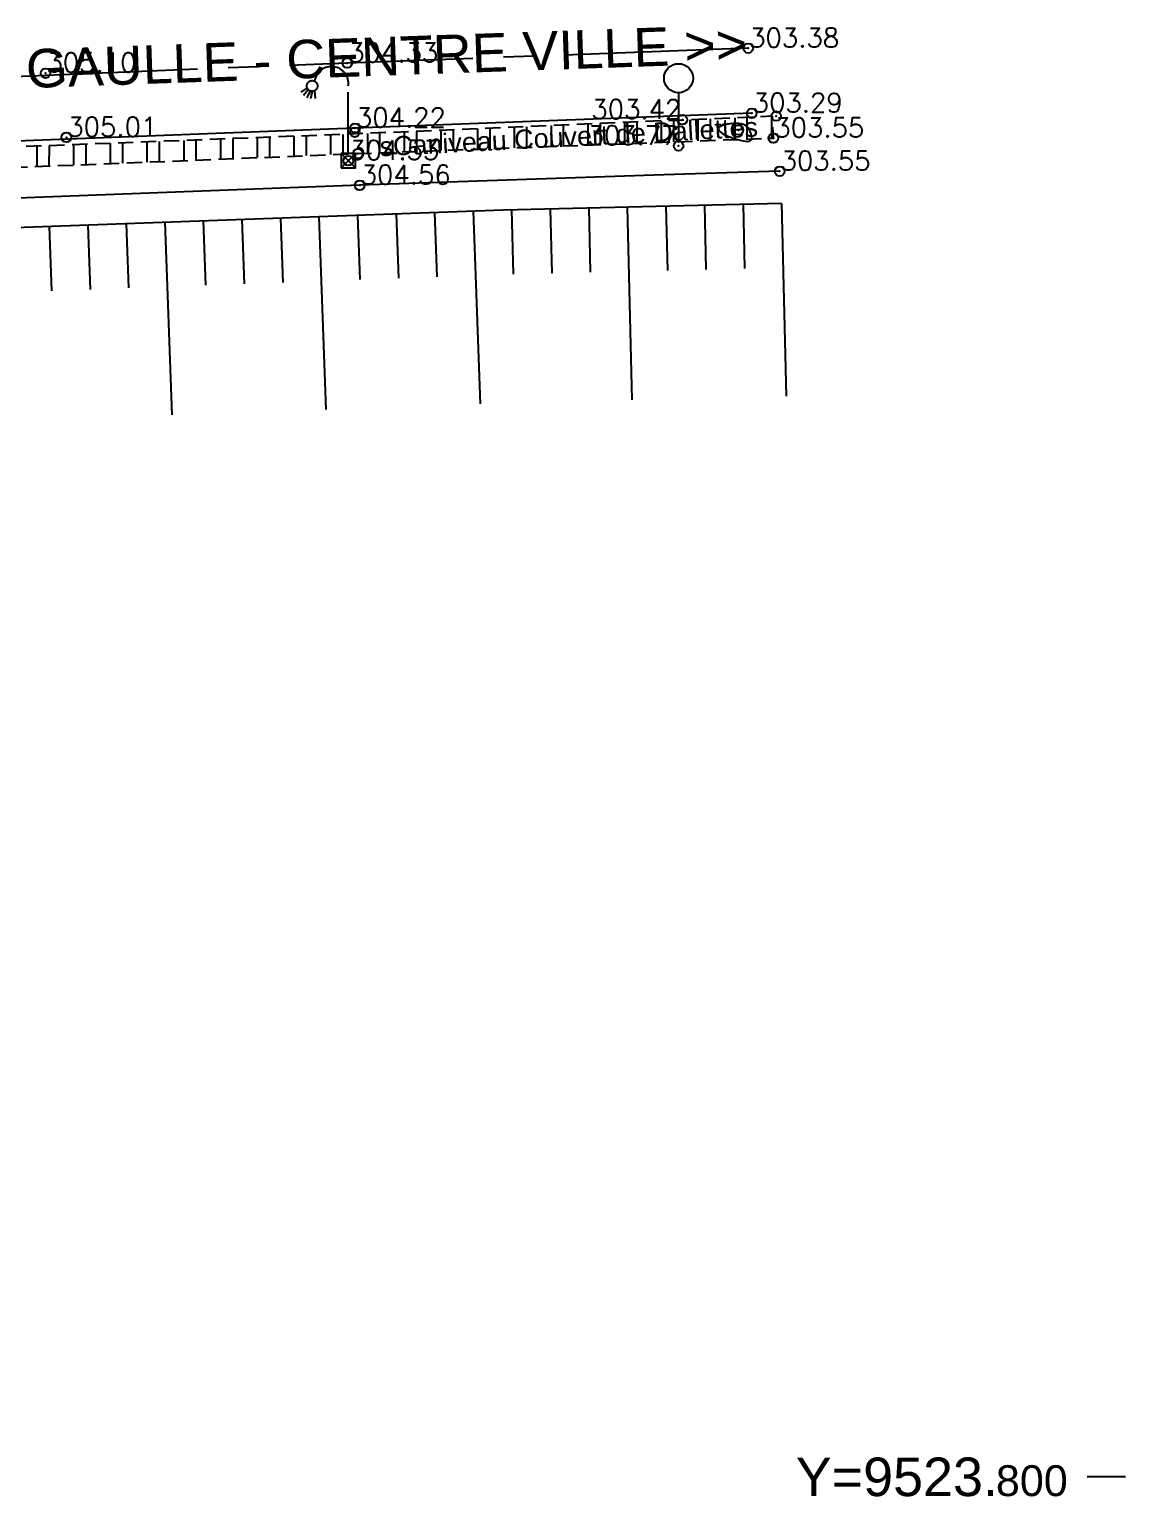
# Model space of a CAD drawing. Header units: millimetres. Extents: x 524954 to 526204, y 9523489 to 9524010.
# Drawn here: x 526132 to 526188.9, y 9523799 to 9523875.1 of the extents above; entities that cross this region are included whole.
import ezdxf
from ezdxf.enums import TextEntityAlignment as Align

# ---------------------------------------------------------------- set-up
doc = ezdxf.new("R2010")
doc.units = ezdxf.units.MM
doc.header["$PDMODE"] = 32
doc.header["$PDSIZE"] = 0.5
doc.linetypes.add('AXES2', pattern=[28.575, 19.05, -3.175, 3.175, -3.175])
doc.linetypes.add('CACHE2', pattern=[4.7625, 3.175, -1.5875])
for name, color, linetype in [('Annotation', 7, 'Continuous'), ('Axe_Route_Existante', 1, 'AXES2'), ('Bord_Route_Existante', 6, 'Continuous'), ('Caniveau', 5, 'CACHE2'), ('Carroyage', 7, 'Continuous'), ('CN_01_00', 3, 'Continuous'), ('Haut_Talus', 30, 'Continuous'), ('Réseau_Electrique', 1, 'CACHE2'), ('Signalisation', 7, 'Continuous'), ('Talus', 2, 'Continuous'), ('TopoAlt', 3, 'Continuous'), ('TOPOJIS', 7, 'Continuous'), ('Toponomie', 7, 'CACHE2')]:
    doc.layers.add(name, color=color, linetype=linetype)
doc.layers.add('Bord_Route_Existante_POLY3D', color=6, linetype='Continuous', plot=False)
doc.layers.add('Trottoir', color=7, linetype='Continuous', true_color=0xff6666)
doc.styles.add('Simplex 1.0', font='Simplex.shx', dxfattribs={"width": 0.99, "height": 1})
doc.styles.get("Standard").update_dxf_attribs({"font": 'arial.ttf'})

# ---------------------------------------------------------------- blocks, each defined once
blk = doc.blocks.new('TCPOINT M')
at = {"color": 0}
blk.add_point((0, 0), dxfattribs=at)
at = {"layer": 'TopoAlt', "style": 'Simplex 1.0', "width": 0.99}
blk.add_attdef('ALT', (0.15, 0.15), '', height=1, dxfattribs=at)
blk = doc.blocks.new('l006')
at = {"color": 0, "linetype": 'Continuous'}
for p, q in [((-0.374983, 0.374983), (0.374983, -0.374983)), ((0.374983, 0.374983), (-0.374983, -0.374983))]:
    blk.add_line(p, q, dxfattribs=at)
at = {"color": 0}
for points in [[(0, 0.374983), (0, 3.874983)], [(-2.13811, 3.780655), (-2.462092, 3.556373)], [(-2.076053, 3.680811), (-2.327604, 3.38372)], [(-1.982361, 3.616916), (-2.1506, 3.266515)], [(-1.881771, 3.595557), (-1.952051, 3.211468)], [(-1.751571, 3.624204), (-1.711147, 3.227417)]]:
    blk.add_lwpolyline(points, dxfattribs=at)
at = {"color": 0, "linetype": 'Continuous'}
blk.add_lwpolyline([(-0.374983, -0.374983), (0.374983, -0.374983), (0.374983, 0.374983), (-0.374983, 0.374983)], close=True, dxfattribs=at)
at = {"color": 0}
blk.add_circle((-1.875, 3.874983), 0.279508, dxfattribs=at)
blk.add_arc((-0.875, 3.999983), 0.883883, 351.869898, 171.869898, dxfattribs=at)
blk = doc.blocks.new('r023')
at = {"color": 0, "linetype": 'Continuous'}
blk.add_line((0, 2.75992), (0, 0.25), dxfattribs=at)
blk.add_circle((0.000131, 3.513147), 0.752976, dxfattribs=at)
at = {"color": 0}
blk.add_circle((0, 0), 0.25, dxfattribs=at)

msp = doc.modelspace()

# ---------------------------------------------------------------- hatches: boundary and pattern name
at = {"layer": 'Caniveau', "ltscale": 0.25}
h = msp.add_hatch(dxfattribs=at)
h.set_pattern_fill('ANSI32', color=256, scale=0.2, angle=45, style=0)
h.paths.add_polyline_path([(526054.857, 9523854.095), (526055.176, 9523853.18), (526057.708, 9523854.062), (526060.58, 9523854.898), (526064.019, 9523855.172), (526066.964, 9523854.76), (526069.458, 9523853.968), (526073.263, 9523853.341), (526077.094, 9523853.386), (526080.939, 9523854.129), (526084.301, 9523855.527), (526086.877, 9523856.998), (526090.101, 9523859.638), (526092.706, 9523862.087), (526095.405, 9523863.84), (526099.03, 9523865.226), (526103.952, 9523865.91), (526121.998, 9523867.558), (526149.067, 9523868.648), (526170.61, 9523869.449), (526170.562, 9523870.583), (526148.921, 9523869.666), (526121.916, 9523868.629), (526103.953, 9523866.946), (526098.782, 9523866.169), (526094.963, 9523864.709), (526092.105, 9523862.853), (526089.461, 9523860.366), (526086.326, 9523857.799), (526083.873, 9523856.399), (526080.658, 9523855.062), (526076.996, 9523854.354), (526073.337, 9523854.311), (526069.684, 9523854.913), (526067.179, 9523855.709), (526064.048, 9523856.147), (526060.405, 9523855.856), (526057.413, 9523854.986)])

# ---------------------------------------------------------------- linework, layer by layer
at = {"layer": 'Axe_Route_Existante', "ltscale": 0.5, "flags": 128}
msp.add_lwpolyline([(526169.304, 9523874.112), (526148.509, 9523873.344), (526120.97, 9523872.216), (526104.07, 9523870.599), (526094.916, 9523869.132)], dxfattribs=at)
at = {"layer": 'Bord_Route_Existante', "flags": 128}
msp.add_lwpolyline([(526169.489, 9523870.738), (526148.91, 9523869.964), (526121.897, 9523868.926), (526103.917, 9523867.242), (526098.706, 9523866.459), (526094.827, 9523864.976), (526091.921, 9523863.088), (526089.265, 9523860.59), (526086.157, 9523858.045), (526083.742, 9523856.667), (526080.572, 9523855.348), (526076.965, 9523854.652), (526073.36, 9523854.608), (526069.754, 9523855.203), (526067.246, 9523856), (526064.056, 9523856.446), (526060.351, 9523856.15), (526057.322, 9523855.269), (526054.814, 9523854.395)], dxfattribs=at)
at = {"layer": 'Bord_Route_Existante_POLY3D'}
msp.add_polyline3d([(526169.489, 9523870.738, 303.29), (526148.91, 9523869.964, 304.22), (526121.897, 9523868.926, 305.65), (526112.091, 9523868.027, 306.31), (526109.499, 9523867.81, 306.49), (526103.962, 9523867.286, 306.81), (526103.917, 9523867.242, 306.78), (526098.706, 9523866.459, 306.99), (526094.827, 9523864.976, 307.07), (526091.921, 9523863.088, 307.14), (526089.265, 9523860.59, 307.15), (526086.157, 9523858.045, 307.16), (526083.742, 9523856.667, 307.19), (526080.572, 9523855.348, 307.21), (526076.965, 9523854.652, 307.21), (526073.36, 9523854.608, 307.23), (526070.431, 9523855.021, 307.26), (526069.754, 9523855.203, 307.25), (526067.246, 9523856, 307.27), (526064.056, 9523856.446, 307.3), (526060.351, 9523856.15, 307.33), (526057.322, 9523855.269, 307.38), (526054.814, 9523854.395, 307.35)], dxfattribs=at)
at = {"layer": 'Caniveau', "ltscale": 0.25, "flags": 128}
msp.add_lwpolyline([(526054.857, 9523854.095), (526055.176, 9523853.18), (526057.708, 9523854.062), (526060.58, 9523854.898), (526064.019, 9523855.172), (526066.964, 9523854.76), (526069.458, 9523853.968), (526073.263, 9523853.341), (526077.094, 9523853.386), (526080.939, 9523854.129), (526084.301, 9523855.527), (526086.877, 9523856.998), (526090.101, 9523859.638), (526092.706, 9523862.087), (526095.405, 9523863.84), (526099.03, 9523865.226), (526103.952, 9523865.91), (526121.998, 9523867.558), (526149.067, 9523868.648), (526170.61, 9523869.449), (526170.562, 9523870.583), (526148.921, 9523869.666), (526121.916, 9523868.629), (526103.953, 9523866.946), (526098.782, 9523866.169), (526094.963, 9523864.709), (526092.105, 9523862.853), (526089.461, 9523860.366), (526086.326, 9523857.799), (526083.873, 9523856.399), (526080.658, 9523855.062), (526076.996, 9523854.354), (526073.337, 9523854.311), (526069.684, 9523854.913), (526067.179, 9523855.709), (526064.048, 9523856.147), (526060.405, 9523855.856), (526057.413, 9523854.986), (526054.857, 9523854.095)], dxfattribs=at)
at = {"layer": 'Carroyage'}
msp.add_line((526188.877, 9523800), (526186.877, 9523800), dxfattribs=at)
at = {"layer": 'CN_01_00', "elevation": 303, "flags": 128}
msp.add_lwpolyline([(526169.407, 9523869.789), (526169.374, 9523869.865), (526169.333, 9523869.936), (526169.283, 9523870.003), (526169.221, 9523870.063), (526169.145, 9523870.115), (526169.053, 9523870.156), (526168.943, 9523870.187), (526168.813, 9523870.204), (526168.67, 9523870.21), (526168.518, 9523870.205), (526168.365, 9523870.191), (526168.218, 9523870.168), (526168.082, 9523870.138), (526167.963, 9523870.101), (526167.87, 9523870.06), (526167.805, 9523870.015), (526167.77, 9523869.966), (526167.764, 9523869.913), (526167.784, 9523869.858), (526167.831, 9523869.801), (526167.902, 9523869.741), (526167.996, 9523869.68), (526168.113, 9523869.617), (526168.251, 9523869.553), (526168.403, 9523869.491), (526168.564, 9523869.432), (526168.727, 9523869.379), (526168.887, 9523869.336), (526169.037, 9523869.303), (526169.171, 9523869.284), (526169.283, 9523869.28), (526169.368, 9523869.294), (526169.428, 9523869.325), (526169.465, 9523869.369), (526169.484, 9523869.424), (526169.488, 9523869.488), (526169.479, 9523869.559), (526169.46, 9523869.635), (526169.436, 9523869.712), (526169.407, 9523869.789)], close=True, dxfattribs=at)
at = {"layer": 'Haut_Talus', "flags": 128}
msp.add_lwpolyline([(526171.033, 9523866.062), (526156.593, 9523865.719), (526127.429, 9523864.659), (526104.337, 9523863.009), (526102.126, 9523862.69), (526100.567, 9523862.248), (526096.886, 9523861.016), (526092.485, 9523857.645), (526088.608, 9523854.425), (526083.723, 9523851.792), (526080.674, 9523850.887), (526074.664, 9523849.851), (526070.573, 9523850.218), (526066.649, 9523851.282), (526063.677, 9523851.512), (526060.991, 9523851.142), (526052.479, 9523847.81), (526043.781, 9523845.3), (526034.415, 9523841.924), (526030.413, 9523840.534), (526023.419, 9523838.01), (526017.005, 9523833.556), (526013.158, 9523827.175)], dxfattribs=at)
at = {"layer": 'Talus'}
for p, q in [((526151.041, 9523865.517), (526151.162, 9523862.186)), ((526151.041, 9523865.517), (526151.162, 9523862.186)), ((526153.039, 9523865.59), (526153.16, 9523862.259)), ((526153.039, 9523865.59), (526153.16, 9523862.259)), ((526155.038, 9523865.662), (526155.401, 9523855.669)), ((526155.038, 9523865.662), (526155.401, 9523855.669)), ((526157.037, 9523865.729), (526157.116, 9523862.397)), ((526157.037, 9523865.729), (526157.116, 9523862.397)), ((526159.036, 9523865.777), (526159.116, 9523862.445)), ((526159.036, 9523865.777), (526159.116, 9523862.445)), ((526161.036, 9523865.825), (526161.115, 9523862.492)), ((526161.036, 9523865.825), (526161.115, 9523862.492)), ((526163.035, 9523865.872), (526163.273, 9523855.875)), ((526163.035, 9523865.872), (526163.273, 9523855.875)), ((526165.035, 9523865.92), (526165.114, 9523862.587)), ((526165.035, 9523865.92), (526165.114, 9523862.587)), ((526167.034, 9523865.967), (526167.113, 9523862.635)), ((526167.034, 9523865.967), (526167.113, 9523862.635)), ((526169.034, 9523866.015), (526169.113, 9523862.683)), ((526169.034, 9523866.015), (526169.113, 9523862.683)), ((526171.033, 9523866.062), (526171.271, 9523856.065)), ((526171.033, 9523866.062), (526171.271, 9523856.065)), ((526133.053, 9523864.863), (526133.174, 9523861.532)), ((526133.053, 9523864.863), (526133.174, 9523861.532)), ((526135.051, 9523864.936), (526135.172, 9523861.605)), ((526135.051, 9523864.936), (526135.172, 9523861.605)), ((526137.05, 9523865.008), (526137.171, 9523861.677)), ((526137.05, 9523865.008), (526137.171, 9523861.677)), ((526139.049, 9523865.081), (526139.412, 9523855.088)), ((526139.049, 9523865.081), (526139.412, 9523855.088)), ((526141.047, 9523865.154), (526141.168, 9523861.823)), ((526141.047, 9523865.154), (526141.168, 9523861.823)), ((526143.046, 9523865.226), (526143.167, 9523861.895)), ((526143.046, 9523865.226), (526143.167, 9523861.895)), ((526145.045, 9523865.299), (526145.166, 9523861.968)), ((526145.045, 9523865.299), (526145.166, 9523861.968)), ((526147.043, 9523865.372), (526147.407, 9523855.378)), ((526147.043, 9523865.372), (526147.407, 9523855.378)), ((526149.042, 9523865.444), (526149.163, 9523862.113)), ((526149.042, 9523865.444), (526149.163, 9523862.113))]:
    msp.add_line(p, q, dxfattribs=at)
at = {"layer": 'Trottoir', "flags": 128}
msp.add_lwpolyline([(526170.933, 9523867.731), (526164.935, 9523867.549), (526149.156, 9523867.004), (526126.848, 9523866.163), (526122.094, 9523865.942), (526104.15, 9523864.303), (526101.853, 9523863.972), (526100.18, 9523863.497), (526096.264, 9523862.186), (526091.669, 9523858.668), (526087.873, 9523855.514), (526083.218, 9523853.006), (526079.344, 9523851.832), (526074.626, 9523851.435), (526070.799, 9523851.91), (526065.759, 9523853.102), (526062.699, 9523853.364), (526059.346, 9523852.66), (526055.623, 9523851.314), (526054.995, 9523853.117)], dxfattribs=at)

# ---------------------------------------------------------------- block references
at = {"layer": 'Réseau_Electrique'}
msp.add_blockref('l006', (526148.566, 9523868.281), dxfattribs=at)
at = {"layer": 'Signalisation'}
msp.add_blockref('r023', (526165.691, 9523869.045), dxfattribs=at)
at = {"layer": 'TOPOJIS'}
ref = msp.add_blockref('TCPOINT M', (526169.304, 9523874.112, 303.38), dxfattribs=at)
ref.add_attrib('ALT', '303.38', (526169.354, 9523874.162, 303.38), dxfattribs={"layer": 'TopoAlt', "height": 1, "style": 'Simplex 1.0', "width": 0.99})
ref = msp.add_blockref('TCPOINT M', (526148.509, 9523873.344, 304.33), dxfattribs=at)
ref.add_attrib('ALT', '304.33', (526148.559, 9523873.394, 304.33), dxfattribs={"layer": 'TopoAlt', "height": 1, "style": 'Simplex 1.0', "width": 0.99})
ref = msp.add_blockref('TCPOINT M', (526132.863, 9523872.818, 305.1), dxfattribs=at)
ref.add_attrib('ALT', '305.10', (526132.913, 9523872.868, 305.1), dxfattribs={"layer": 'TopoAlt', "height": 1, "style": 'Simplex 1.0', "width": 0.99})
ref = msp.add_blockref('TCPOINT M', (526169.489, 9523870.738, 303.29), dxfattribs=at)
ref.add_attrib('ALT', '303.29', (526169.539, 9523870.788, 303.29), dxfattribs={"layer": 'TopoAlt', "height": 1, "style": 'Simplex 1.0', "width": 0.99})
ref = msp.add_blockref('TCPOINT M', (526148.91, 9523869.964, 304.22), dxfattribs=at)
ref.add_attrib('ALT', '304.22', (526148.96, 9523870.014, 304.22), dxfattribs={"layer": 'TopoAlt', "height": 1, "style": 'Simplex 1.0', "width": 0.99})
ref = msp.add_blockref('TCPOINT M', (526165.889, 9523870.403, 303.42), dxfattribs=at)
ref.add_attrib('ALT', '303.42', dxfattribs={"layer": 'TopoAlt', "height": 1, "style": 'Simplex 1.0', "width": 0.99}).set_placement((526165.839, 9523870.453, 303.42), align=Align.RIGHT)
for p in [(526170.754, 9523870.591, 303.21), (526168.801, 9523869.871, 302.68), (526148.904, 9523869.757, 304.22), (526149.067, 9523868.648, 304.52)]:
    msp.add_blockref('TCPOINT M', p, dxfattribs=at)
ref = msp.add_blockref('TCPOINT M', (526133.944, 9523869.487, 305.01), dxfattribs=at)
ref.add_attrib('ALT', '305.01', (526133.994, 9523869.537, 305.01), dxfattribs={"layer": 'TopoAlt', "height": 1, "style": 'Simplex 1.0', "width": 0.99})
ref = msp.add_blockref('TCPOINT M', (526165.691, 9523869.045, 303.77), dxfattribs=at)
ref.add_attrib('ALT', '303.77', dxfattribs={"layer": 'TopoAlt', "height": 1, "style": 'Simplex 1.0', "width": 0.99}).set_placement((526165.641, 9523869.095, 303.77), align=Align.RIGHT)
ref = msp.add_blockref('TCPOINT M', (526170.61, 9523869.449, 303.55), dxfattribs=at)
ref.add_attrib('ALT', '303.55', (526170.66, 9523869.499, 303.55), dxfattribs={"layer": 'TopoAlt', "height": 1, "style": 'Simplex 1.0', "width": 0.99})
ref = msp.add_blockref('TCPOINT M', (526148.566, 9523868.281, 304.53), dxfattribs=at)
ref.add_attrib('ALT', '304.53', (526148.616, 9523868.331, 304.53), dxfattribs={"layer": 'TopoAlt', "height": 1, "style": 'Simplex 1.0', "width": 0.99})
ref = msp.add_blockref('TCPOINT M', (526170.933, 9523867.731, 303.55), dxfattribs=at)
ref.add_attrib('ALT', '303.55', (526170.983, 9523867.781, 303.55), dxfattribs={"layer": 'TopoAlt', "height": 1, "style": 'Simplex 1.0', "width": 0.99})
ref = msp.add_blockref('TCPOINT M', (526149.156, 9523867.004, 304.56), dxfattribs=at)
ref.add_attrib('ALT', '304.56', (526149.206, 9523867.054, 304.56), dxfattribs={"layer": 'TopoAlt', "height": 1, "style": 'Simplex 1.0', "width": 0.99})

# ---------------------------------------------------------------- texts
at = {"layer": 'Annotation'}
for s, height, p in [('Y=9523.', 2, (526182.255, 9523799)), ('800', 1.6, (526185.877, 9523799))]:
    msp.add_text(s, height=height, dxfattribs=at).set_placement(p, align=Align.RIGHT)
at = {"layer": 'Toponomie', "attachment_point": 1}
for s, insert, char_height, width, rotation in [('CASE DE GAULLE - CENTRE VILLE >>', (526118.781, 9523873.589), 2, 58.05337, 2.00151), ('sCaniveau Couvert de Dallettes', (526150.162, 9523869.499), 1, 38.52036, 3.02152)]:
    msp.add_mtext(s, dxfattribs=dict(at, insert=insert, char_height=char_height, width=width, rotation=rotation))

doc.saveas('drawing.dxf')
